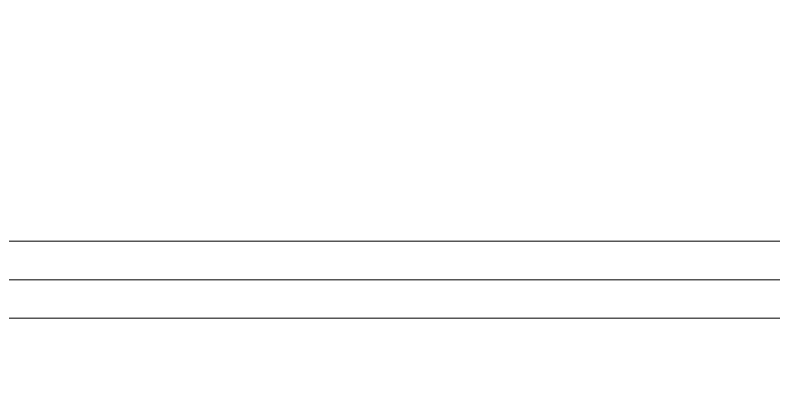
# Model space of a CAD drawing. Extents: x 3002737 to 4077523, y -995787 to -7267.
# Drawn here: x 3439011 to 3440004, y -900727 to -900249 of the extents above; entities that cross this region are included whole.
import ezdxf
from ezdxf.xclip import XClip

# ---------------------------------------------------------------- set-up
doc = ezdxf.new("R2010")
doc.units = 0
doc.header["$LTSCALE"] = 1000
doc.header["$MEASUREMENT"] = 0
doc.header["$XCLIPFRAME"] = 2
doc.linetypes.add('DOTE', pattern=[2.42, 2, -0.2, 0.02, -0.2])
doc.layers.get('0').update_dxf_attribs({"linetype": 'CONTINUOUS'})
doc.layers.add('!!电气', color=1, linetype='CONTINUOUS')
for name, color, linetype, lineweight in [('DOTE', 19, 'DOTE', 9), ('平面-栏杆', 56, 'CONTINUOUS', 15), ('平面-看线', 252, 'CONTINUOUS', 15)]:
    doc.layers.add(name, color=color, linetype=linetype, lineweight=lineweight)

# ---------------------------------------------------------------- blocks, each defined once
blk = doc.blocks.new('A$C74D73064')
at = {"layer": 'DOTE', "color": 252}
blk.add_line((72980.04, 54519.26), (72980.04, 8148.88), dxfattribs=at)
blk = doc.blocks.new('A$C7B1F0EBE')
at = {"color": 252}
ref = blk.add_blockref('A$C74D73064', (-53512.96, -33807.69), dxfattribs=at)
XClip(ref).set_block_clipping_path([(63315.4263309771, 50772.2529092039), (117315.4131985184, 70272.2529080271)])
blk = doc.blocks.new('A$C5F341E43')
at = {"layer": '平面-栏杆', "color": 252}
for points in [[(8350, 50), (3700, 50)], [(8350, 0), (3700, 0)]]:
    blk.add_lwpolyline(points, dxfattribs=at)
at = {"layer": '平面-看线', "color": 252}
blk.add_lwpolyline([(8350, 100), (3700, 100)], dxfattribs=at)

msp = doc.modelspace()

# ---------------------------------------------------------------- block references
at = {"layer": '!!电气'}
for name, p in [('A$C7B1F0EBE', (3419851.79, -875986.57)), ('A$C5F341E43', (3431654.26, -900643.17))]:
    msp.add_blockref(name, p, dxfattribs=at)

doc.saveas('drawing.dxf')
